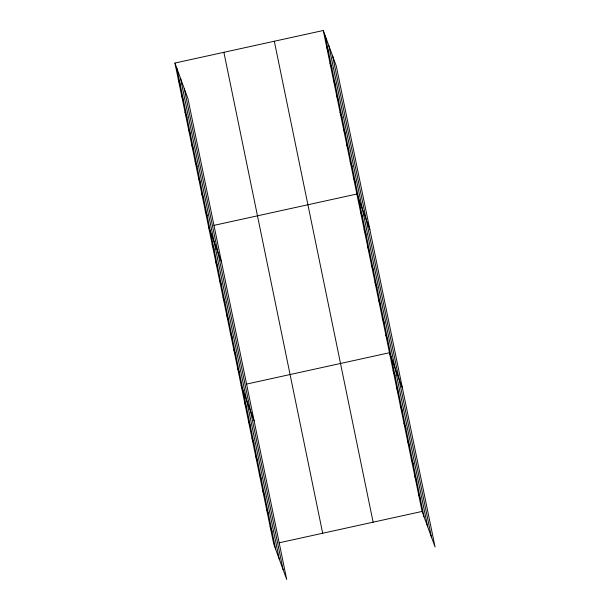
<?xml version="1.0" encoding="UTF-8"?>
<svg xmlns="http://www.w3.org/2000/svg" width="610" height="610" viewBox="0 0 610 610"><rect width="100%" height="100%" fill="white"/><g stroke="black" fill="none" stroke-linecap="round" stroke-linejoin="round"><path stroke-width="0.91" d="M174.933 63.051L187.926 98.561L286.715 579.5L273.722 543.99L174.933 63.051L323.285 30.5L336.278 66.01L435.067 546.949L422.074 511.439L323.285 30.5M213.958 225.372L356.873 194.018L369.866 229.528M246.562 384.087L389.47 352.733L402.47 388.242M279.159 542.793L422.074 511.439M326.64 46.856L328.599 52.208M330.002 63.204L331.962 68.564M333.357 79.559L335.317 84.92M336.72 95.907L338.68 101.268M340.075 112.263L342.035 117.623M343.438 128.611L345.397 133.971M346.793 144.966L348.76 150.327M350.155 161.314L352.115 166.675M353.51 177.67L355.477 183.03M360.495 211.655L362.454 217.015M364.117 229.291L366.076 234.652M367.738 246.92L369.698 252.281M371.36 264.557L373.32 269.917M374.982 282.194L376.942 287.554M378.604 299.83L380.564 305.191M382.226 317.459L384.193 322.82M385.848 335.096L387.815 340.456M393.092 370.369L395.059 375.722M396.721 387.998L398.681 393.358M400.343 405.635L402.303 410.995M403.965 423.271L405.924 428.632M407.587 440.9L409.546 446.261M411.209 458.537L413.168 463.897M414.83 476.174L416.79 481.534M418.452 493.81L420.412 499.171M178.288 79.399L180.247 84.759M181.65 95.755L183.61 101.115M185.005 112.103L186.973 117.463M188.368 128.458L190.328 133.819M191.723 144.806L193.69 150.167M195.086 161.162L197.045 166.522M198.441 177.51L200.408 182.87M201.803 193.866L203.763 199.226M205.158 210.214L207.125 215.574M208.521 226.569L221.514 262.079M212.143 244.206L214.102 249.559M215.765 261.835L217.724 267.195M219.387 279.471L221.346 284.832M223.008 297.108L224.968 302.469M226.63 314.737L228.59 320.097M230.252 332.374L232.219 337.734M233.874 350.01L235.841 355.371M237.496 367.647L239.463 373.007M241.118 385.276L254.118 420.786M244.747 402.913L246.707 408.273M248.369 420.549L250.329 425.91M251.991 438.186L253.951 443.539M255.613 455.815L257.572 461.175M259.235 473.451L261.194 478.812M262.857 491.088L264.816 496.449M266.478 508.717L268.438 514.077M270.1 526.354L272.06 531.714M332.633 56.059L431.43 537.006M328.881 45.811L427.679 526.75M325.244 35.86L424.034 516.8M274.325 41.244L373.122 522.183M223.885 52.307L322.682 533.247M184.281 88.61L283.078 569.549M180.529 78.355L279.327 559.301M176.892 68.411L275.682 549.351"/></g></svg>
